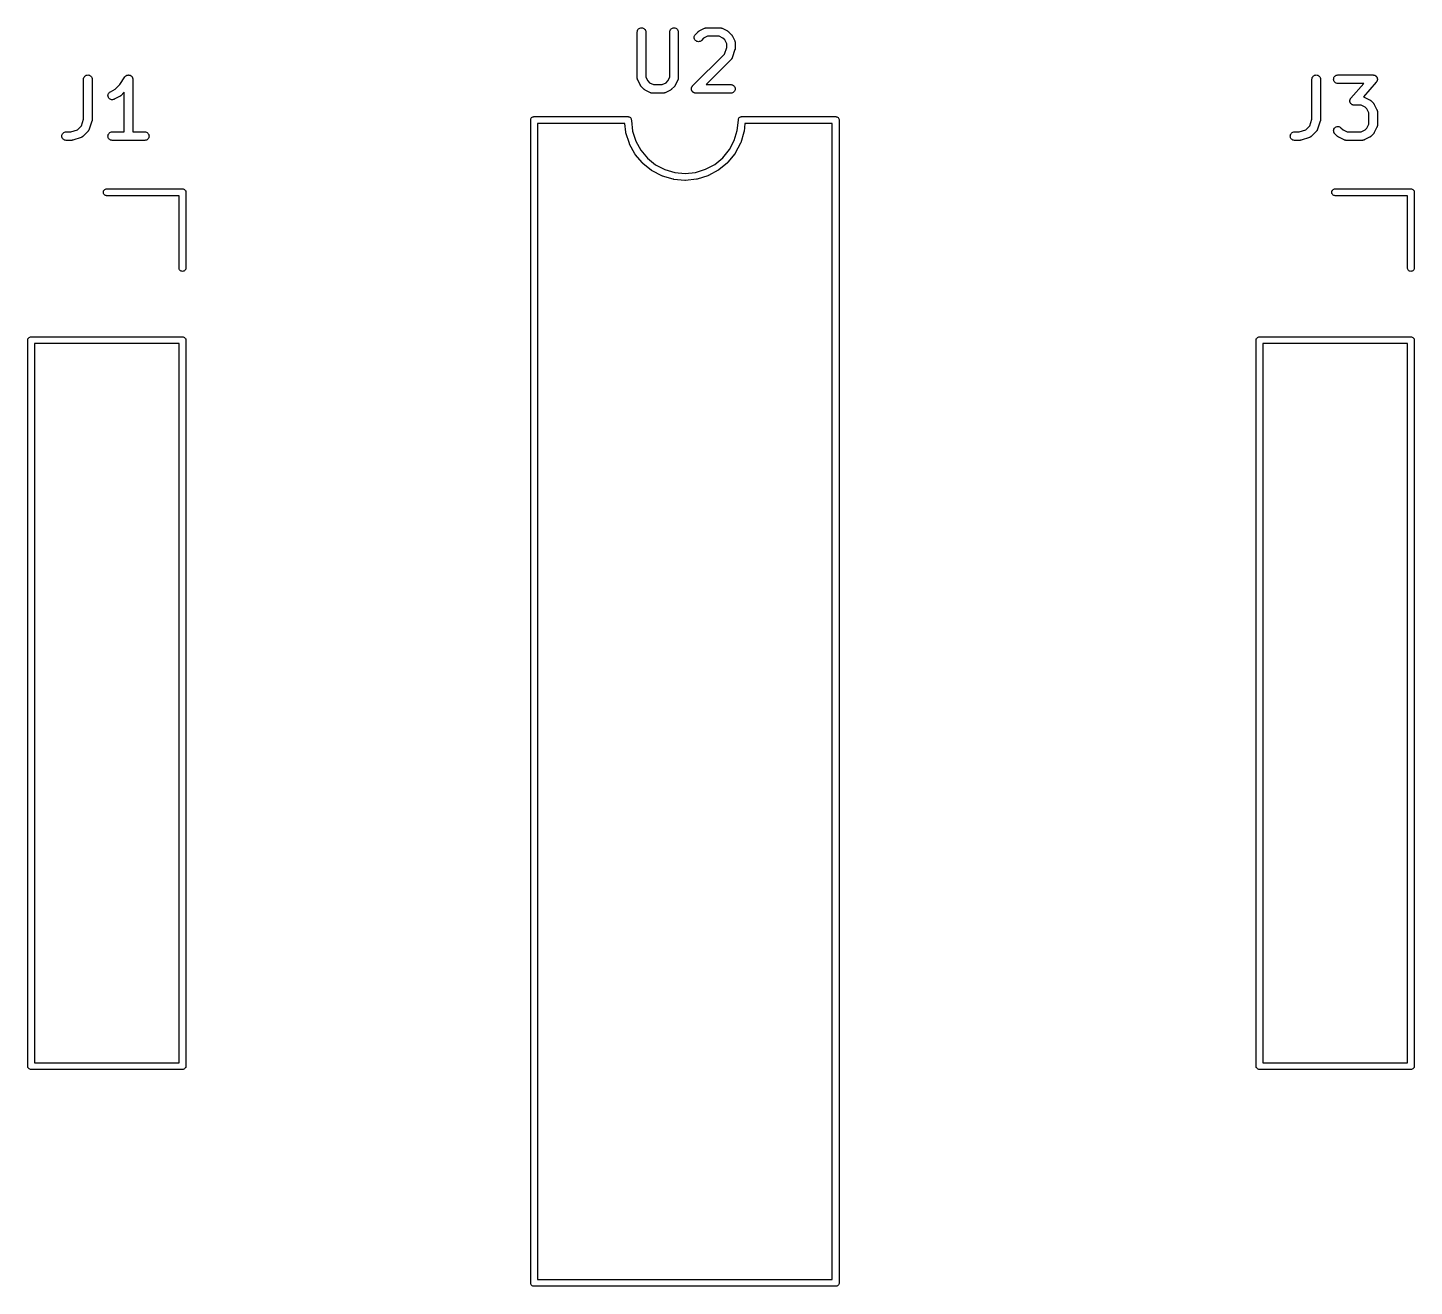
# Model space of a CAD drawing. Extents: x 74.5 to 148.7, y -138.1 to -71.3.
# Drawn here: x 124.34 to 148.71, y -133.47 to -111.35 of the extents above; entities that cross this region are included whole.
import ezdxf

# ---------------------------------------------------------------- set-up
doc = ezdxf.new("R2010")
doc.units = 0
doc.header["$MEASUREMENT"] = 0
doc.layers.add('BLACK', color=7, linetype='CONTINUOUS')

msp = doc.modelspace()

# ---------------------------------------------------------------- linework, layer by layer
at = {"layer": 'BLACK', "linetype": 'CONTINUOUS'}
for p, q in [((135.066, -111.38), (135.076, -111.369)), ((135.076, -111.369), (135.087, -111.36)), ((135.087, -111.36), (135.1, -111.353)), ((135.1, -111.353), (135.114, -111.349)), ((135.114, -111.349), (135.129, -111.347)), ((135.129, -111.347), (135.143, -111.349)), ((135.143, -111.349), (135.157, -111.353)), ((135.157, -111.353), (135.17, -111.36)), ((135.17, -111.36), (135.181, -111.37)), ((135.181, -111.37), (135.191, -111.381)), ((135.638, -111.38), (135.647, -111.369)), ((135.647, -111.369), (135.658, -111.36)), ((135.658, -111.36), (135.671, -111.353)), ((135.671, -111.353), (135.685, -111.349)), ((135.685, -111.349), (135.7, -111.347)), ((135.7, -111.347), (135.715, -111.349)), ((135.715, -111.349), (135.729, -111.353)), ((135.729, -111.353), (135.741, -111.36)), ((135.741, -111.36), (135.753, -111.37)), ((135.753, -111.37), (135.762, -111.381)), ((136.142, -111.403), (136.237, -111.355)), ((136.237, -111.355), (136.238, -111.355)), ((136.238, -111.355), (136.24, -111.354)), ((136.24, -111.354), (136.242, -111.353)), ((136.242, -111.353), (136.247, -111.352)), ((136.247, -111.352), (136.252, -111.35)), ((136.252, -111.35), (136.254, -111.349)), ((136.254, -111.349), (136.256, -111.349)), ((136.256, -111.349), (136.261, -111.348)), ((136.261, -111.348), (136.267, -111.348)), ((136.267, -111.348), (136.269, -111.348)), ((136.269, -111.348), (136.271, -111.347)), ((136.271, -111.347), (136.509, -111.347)), ((136.509, -111.347), (136.51, -111.347)), ((136.51, -111.347), (136.512, -111.348)), ((136.512, -111.348), (136.514, -111.348)), ((136.514, -111.348), (136.52, -111.348)), ((136.52, -111.348), (136.525, -111.349)), ((136.525, -111.349), (136.527, -111.35)), ((136.527, -111.35), (136.529, -111.35)), ((136.529, -111.35), (136.534, -111.352)), ((136.534, -111.352), (136.539, -111.353)), ((136.539, -111.353), (136.541, -111.355)), ((136.541, -111.355), (136.543, -111.355)), ((136.543, -111.355), (136.638, -111.403)), ((135.053, -111.421), (135.055, -111.407)), ((135.053, -111.422), (135.053, -111.421)), ((135.053, -112.232), (135.053, -111.422)), ((135.055, -111.407), (135.059, -111.393)), ((135.059, -111.393), (135.066, -111.38)), ((135.191, -111.381), (135.197, -111.394)), ((135.197, -111.394), (135.202, -111.408)), ((135.202, -111.408), (135.203, -111.422)), ((135.203, -111.422), (135.203, -112.214)), ((135.625, -111.421), (135.626, -111.407)), ((135.625, -111.422), (135.625, -111.421)), ((135.625, -112.214), (135.625, -111.422)), ((135.626, -111.407), (135.631, -111.393)), ((135.631, -111.393), (135.638, -111.38)), ((135.762, -111.381), (135.769, -111.394)), ((135.769, -111.394), (135.773, -111.408)), ((135.773, -111.408), (135.775, -111.422)), ((135.775, -111.422), (135.775, -112.232)), ((136.053, -111.517), (136.055, -111.503)), ((136.054, -111.532), (136.053, -111.517)), ((136.059, -111.546), (136.054, -111.532)), ((136.055, -111.503), (136.059, -111.489)), ((136.059, -111.489), (136.066, -111.476)), ((136.065, -111.559), (136.059, -111.546)), ((136.075, -111.57), (136.065, -111.559)), ((136.066, -111.476), (136.075, -111.465)), ((136.075, -111.465), (136.123, -111.417)), ((136.086, -111.58), (136.075, -111.57)), ((136.099, -111.587), (136.086, -111.58)), ((136.113, -111.591), (136.099, -111.587)), ((136.127, -111.593), (136.113, -111.591)), ((136.123, -111.416), (136.127, -111.414)), ((136.123, -111.417), (136.123, -111.416)), ((136.127, -111.414), (136.13, -111.411)), ((136.142, -111.591), (136.127, -111.593)), ((136.13, -111.411), (136.132, -111.409)), ((136.132, -111.409), (136.135, -111.407)), ((136.135, -111.407), (136.139, -111.405)), ((136.139, -111.405), (136.142, -111.403)), ((136.156, -111.587), (136.142, -111.591)), ((136.169, -111.581), (136.156, -111.587)), ((136.18, -111.571), (136.169, -111.581)), ((136.181, -111.571), (136.18, -111.571)), ((136.22, -111.532), (136.181, -111.571)), ((136.289, -111.497), (136.22, -111.532)), ((136.491, -111.497), (136.289, -111.497)), ((136.56, -111.532), (136.491, -111.497)), ((136.59, -111.562), (136.56, -111.532)), ((136.625, -111.631), (136.59, -111.562)), ((136.638, -111.403), (136.639, -111.403)), ((136.639, -111.403), (136.642, -111.406)), ((136.642, -111.406), (136.646, -111.408)), ((136.646, -111.408), (136.648, -111.41)), ((136.648, -111.41), (136.651, -111.411)), ((136.651, -111.411), (136.654, -111.414)), ((136.654, -111.414), (136.657, -111.417)), ((136.657, -111.417), (136.705, -111.465)), ((136.705, -111.465), (136.706, -111.465)), ((136.706, -111.465), (136.708, -111.469)), ((136.708, -111.469), (136.711, -111.472)), ((136.711, -111.472), (136.713, -111.474)), ((136.713, -111.474), (136.715, -111.477)), ((136.715, -111.477), (136.717, -111.481)), ((136.717, -111.481), (136.719, -111.484)), ((136.719, -111.484), (136.767, -111.579)), ((136.767, -111.579), (136.767, -111.58)), ((136.767, -111.58), (136.768, -111.582)), ((136.768, -111.582), (136.769, -111.584)), ((136.769, -111.584), (136.77, -111.589)), ((136.77, -111.589), (136.772, -111.594)), ((136.772, -111.594), (136.772, -111.596)), ((136.772, -111.596), (136.773, -111.598)), ((136.773, -111.598), (136.774, -111.603)), ((136.774, -111.603), (136.774, -111.608)), ((136.774, -111.608), (136.774, -111.611)), ((136.774, -111.611), (136.775, -111.613)), ((136.775, -111.613), (136.775, -111.708)), ((136.027, -112.369), (136.586, -111.81)), ((136.586, -111.81), (136.625, -111.696)), ((136.625, -111.696), (136.625, -111.631)), ((136.771, -111.732), (136.723, -111.875)), ((136.772, -111.728), (136.771, -111.732)), ((136.773, -111.724), (136.772, -111.728)), ((136.774, -111.718), (136.773, -111.721)), ((136.773, -111.721), (136.773, -111.724)), ((136.775, -111.709), (136.774, -111.713)), ((136.774, -111.713), (136.774, -111.718)), ((136.775, -111.708), (136.775, -111.709)), ((136.705, -111.904), (136.262, -112.347)), ((136.706, -111.902), (136.705, -111.904)), ((136.708, -111.901), (136.706, -111.902)), ((136.711, -111.897), (136.708, -111.901)), ((136.714, -111.893), (136.711, -111.897)), ((136.715, -111.891), (136.714, -111.893)), ((136.717, -111.889), (136.715, -111.891)), ((136.719, -111.884), (136.717, -111.889)), ((136.721, -111.88), (136.719, -111.884)), ((136.722, -111.878), (136.721, -111.88)), ((136.723, -111.876), (136.722, -111.878)), ((136.723, -111.875), (136.723, -111.876)), ((125.322, -112.251), (125.323, -112.237)), ((125.322, -112.252), (125.322, -112.251)), ((125.322, -112.954), (125.322, -112.252)), ((125.323, -112.237), (125.328, -112.223)), ((125.328, -112.223), (125.335, -112.21)), ((125.335, -112.21), (125.344, -112.199)), ((125.344, -112.199), (125.356, -112.19)), ((125.356, -112.19), (125.369, -112.183)), ((125.369, -112.183), (125.383, -112.179)), ((125.383, -112.179), (125.397, -112.177)), ((125.397, -112.177), (125.412, -112.179)), ((125.412, -112.179), (125.426, -112.183)), ((125.426, -112.183), (125.439, -112.19)), ((125.439, -112.19), (125.45, -112.2)), ((125.45, -112.2), (125.459, -112.211)), ((125.459, -112.211), (125.466, -112.224)), ((125.466, -112.224), (125.47, -112.238)), ((125.47, -112.238), (125.472, -112.252)), ((125.472, -112.252), (125.472, -112.967)), ((125.957, -112.347), (126.049, -112.211)), ((126.049, -112.21), (126.054, -112.204)), ((126.049, -112.211), (126.049, -112.21)), ((126.049, -112.21), (126.049, -112.21)), ((126.049, -112.21), (126.049, -112.21)), ((126.049, -112.21), (126.049, -112.21)), ((126.054, -112.204), (126.058, -112.199)), ((126.058, -112.199), (126.059, -112.199)), ((126.059, -112.199), (126.064, -112.194)), ((126.059, -112.199), (126.059, -112.199)), ((126.064, -112.194), (126.07, -112.19)), ((126.07, -112.19), (126.077, -112.186)), ((126.07, -112.19), (126.07, -112.19)), ((126.07, -112.19), (126.07, -112.19)), ((126.077, -112.186), (126.083, -112.183)), ((126.083, -112.183), (126.09, -112.181)), ((126.083, -112.183), (126.083, -112.183)), ((126.083, -112.183), (126.083, -112.183)), ((126.09, -112.181), (126.097, -112.179)), ((126.097, -112.179), (126.104, -112.178)), ((126.097, -112.179), (126.097, -112.179)), ((126.097, -112.179), (126.097, -112.179)), ((126.104, -112.178), (126.111, -112.177)), ((126.111, -112.177), (126.112, -112.177)), ((126.112, -112.177), (126.112, -112.177)), ((126.112, -112.177), (126.119, -112.178)), ((126.119, -112.178), (126.126, -112.179)), ((126.126, -112.179), (126.126, -112.179)), ((126.126, -112.179), (126.126, -112.179)), ((126.126, -112.179), (126.134, -112.181)), ((126.134, -112.181), (126.14, -112.183)), ((126.14, -112.183), (126.14, -112.183)), ((126.14, -112.183), (126.14, -112.183)), ((126.14, -112.183), (126.147, -112.187)), ((126.147, -112.187), (126.153, -112.19)), ((126.153, -112.19), (126.153, -112.19)), ((126.153, -112.19), (126.153, -112.19)), ((126.153, -112.19), (126.159, -112.195)), ((126.159, -112.195), (126.164, -112.2)), ((126.164, -112.2), (126.164, -112.2)), ((126.164, -112.2), (126.164, -112.2)), ((126.164, -112.2), (126.169, -112.206)), ((126.169, -112.206), (126.173, -112.211)), ((126.173, -112.211), (126.173, -112.211)), ((126.173, -112.211), (126.173, -112.211)), ((126.173, -112.211), (126.177, -112.218)), ((126.177, -112.218), (126.18, -112.224)), ((126.18, -112.224), (126.18, -112.224)), ((126.18, -112.224), (126.18, -112.224)), ((126.18, -112.224), (126.182, -112.231)), ((126.182, -112.231), (126.185, -112.238)), ((126.185, -112.238), (126.185, -112.238)), ((126.185, -112.238), (126.185, -112.238)), ((126.185, -112.238), (126.185, -112.245)), ((126.185, -112.245), (126.186, -112.252)), ((126.186, -112.252), (126.186, -113.177)), ((135.053, -112.234), (135.053, -112.232)), ((135.053, -112.236), (135.053, -112.234)), ((135.054, -112.241), (135.053, -112.236)), ((135.055, -112.246), (135.054, -112.241)), ((135.055, -112.249), (135.055, -112.246)), ((135.056, -112.251), (135.055, -112.249)), ((135.057, -112.256), (135.056, -112.251)), ((135.059, -112.26), (135.057, -112.256)), ((135.06, -112.262), (135.059, -112.26)), ((135.061, -112.265), (135.06, -112.262)), ((135.109, -112.361), (135.061, -112.265)), ((135.061, -112.265), (135.061, -112.265)), ((135.203, -112.214), (135.237, -112.283)), ((135.237, -112.283), (135.268, -112.313)), ((135.268, -112.313), (135.336, -112.347)), ((135.491, -112.347), (135.56, -112.313)), ((135.56, -112.313), (135.59, -112.283)), ((135.59, -112.283), (135.625, -112.214)), ((135.767, -112.265), (135.719, -112.361)), ((135.768, -112.261), (135.767, -112.263)), ((135.767, -112.263), (135.767, -112.265)), ((135.77, -112.257), (135.768, -112.261)), ((135.772, -112.252), (135.77, -112.257)), ((135.773, -112.247), (135.772, -112.25)), ((135.772, -112.25), (135.772, -112.252)), ((135.774, -112.237), (135.773, -112.242)), ((135.773, -112.242), (135.773, -112.247)), ((135.775, -112.233), (135.774, -112.235)), ((135.774, -112.235), (135.774, -112.237)), ((135.775, -112.232), (135.775, -112.233)), ((146.912, -112.251), (146.913, -112.237)), ((146.912, -112.252), (146.912, -112.251)), ((146.912, -112.954), (146.912, -112.252)), ((146.913, -112.237), (146.918, -112.223)), ((146.918, -112.223), (146.925, -112.21)), ((146.925, -112.21), (146.934, -112.199)), ((146.934, -112.199), (146.946, -112.19)), ((146.946, -112.19), (146.959, -112.183)), ((146.959, -112.183), (146.973, -112.179)), ((146.973, -112.179), (146.987, -112.177)), ((146.987, -112.177), (147.002, -112.179)), ((147.002, -112.179), (147.016, -112.183)), ((147.016, -112.183), (147.029, -112.19)), ((147.029, -112.19), (147.04, -112.2)), ((147.04, -112.2), (147.049, -112.211)), ((147.049, -112.211), (147.056, -112.224)), ((147.056, -112.224), (147.06, -112.238)), ((147.06, -112.238), (147.062, -112.252)), ((147.062, -112.252), (147.062, -112.967)), ((147.293, -112.252), (147.294, -112.237)), ((147.294, -112.266), (147.293, -112.252)), ((147.294, -112.237), (147.298, -112.223)), ((147.298, -112.28), (147.294, -112.266)), ((147.298, -112.223), (147.305, -112.21)), ((147.305, -112.293), (147.298, -112.28)), ((147.305, -112.21), (147.315, -112.199)), ((147.314, -112.305), (147.305, -112.293)), ((147.325, -112.314), (147.314, -112.305)), ((147.315, -112.199), (147.326, -112.19)), ((147.338, -112.321), (147.325, -112.314)), ((147.326, -112.19), (147.339, -112.183)), ((147.352, -112.326), (147.338, -112.321)), ((147.339, -112.183), (147.353, -112.179)), ((147.367, -112.327), (147.352, -112.326)), ((147.353, -112.179), (147.368, -112.177)), ((147.368, -112.327), (147.367, -112.327)), ((147.368, -112.177), (147.987, -112.177)), ((147.821, -112.327), (147.368, -112.327)), ((147.597, -112.584), (147.821, -112.327)), ((148.043, -112.302), (147.816, -112.561)), ((147.987, -112.177), (147.988, -112.177)), ((147.988, -112.177), (147.992, -112.178)), ((147.992, -112.178), (147.997, -112.178)), ((147.997, -112.178), (148, -112.179)), ((148, -112.179), (148.002, -112.179)), ((148.002, -112.179), (148.007, -112.18)), ((148.007, -112.18), (148.011, -112.182)), ((148.011, -112.182), (148.014, -112.183)), ((148.014, -112.183), (148.016, -112.183)), ((148.016, -112.183), (148.02, -112.186)), ((148.02, -112.186), (148.025, -112.188)), ((148.025, -112.188), (148.027, -112.189)), ((148.027, -112.189), (148.029, -112.19)), ((148.029, -112.19), (148.033, -112.194)), ((148.033, -112.194), (148.036, -112.196)), ((148.036, -112.196), (148.038, -112.198)), ((148.038, -112.198), (148.04, -112.2)), ((148.04, -112.2), (148.043, -112.204)), ((148.043, -112.204), (148.046, -112.207)), ((148.046, -112.298), (148.043, -112.302)), ((148.046, -112.207), (148.048, -112.209)), ((148.049, -112.294), (148.046, -112.298)), ((148.048, -112.209), (148.049, -112.211)), ((148.049, -112.211), (148.052, -112.215)), ((148.05, -112.292), (148.049, -112.294)), ((148.052, -112.29), (148.05, -112.292)), ((148.052, -112.215), (148.054, -112.219)), ((148.054, -112.286), (148.052, -112.29)), ((148.054, -112.219), (148.055, -112.222)), ((148.056, -112.281), (148.054, -112.286)), ((148.055, -112.222), (148.056, -112.224)), ((148.056, -112.224), (148.058, -112.229)), ((148.057, -112.279), (148.056, -112.281)), ((148.058, -112.277), (148.057, -112.279)), ((148.058, -112.229), (148.059, -112.233)), ((148.059, -112.272), (148.058, -112.277)), ((148.059, -112.233), (148.06, -112.236)), ((148.06, -112.267), (148.059, -112.272)), ((148.06, -112.236), (148.06, -112.238)), ((148.06, -112.238), (148.061, -112.243)), ((148.061, -112.262), (148.06, -112.265)), ((148.06, -112.265), (148.06, -112.267)), ((148.061, -112.243), (148.062, -112.248)), ((148.062, -112.248), (148.061, -112.25)), ((148.061, -112.25), (148.062, -112.253)), ((148.062, -112.253), (148.061, -112.258)), ((148.061, -112.258), (148.061, -112.262)), ((125.75, -112.543), (125.751, -112.528)), ((125.753, -112.557), (125.75, -112.543)), ((125.751, -112.528), (125.754, -112.514)), ((125.758, -112.571), (125.753, -112.557)), ((125.754, -112.514), (125.76, -112.501)), ((125.766, -112.584), (125.758, -112.571)), ((125.76, -112.501), (125.769, -112.489)), ((125.776, -112.594), (125.766, -112.584)), ((125.769, -112.489), (125.779, -112.479)), ((125.779, -112.479), (125.792, -112.471)), ((125.792, -112.471), (125.876, -112.429)), ((125.954, -112.558), (125.859, -112.605)), ((125.876, -112.429), (125.957, -112.347)), ((125.958, -112.555), (125.954, -112.558)), ((125.961, -112.553), (125.958, -112.555)), ((125.964, -112.551), (125.961, -112.553)), ((125.966, -112.55), (125.964, -112.551)), ((125.969, -112.547), (125.966, -112.55)), ((125.973, -112.544), (125.969, -112.547)), ((125.974, -112.544), (125.973, -112.544)), ((126.036, -112.481), (125.974, -112.544)), ((126.036, -113.177), (126.036, -112.481)), ((135.111, -112.364), (135.109, -112.361)), ((135.113, -112.368), (135.111, -112.364)), ((135.115, -112.37), (135.113, -112.368)), ((135.116, -112.373), (135.115, -112.37)), ((135.119, -112.376), (135.116, -112.373)), ((135.122, -112.379), (135.119, -112.376)), ((135.123, -112.38), (135.122, -112.379)), ((135.17, -112.428), (135.123, -112.38)), ((135.174, -112.43), (135.17, -112.428)), ((135.177, -112.433), (135.174, -112.43)), ((135.179, -112.435), (135.177, -112.433)), ((135.182, -112.437), (135.179, -112.435)), ((135.185, -112.439), (135.182, -112.437)), ((135.189, -112.441), (135.185, -112.439)), ((135.19, -112.442), (135.189, -112.441)), ((135.285, -112.489), (135.19, -112.442)), ((135.287, -112.49), (135.285, -112.489)), ((135.289, -112.491), (135.287, -112.49)), ((135.294, -112.493), (135.289, -112.491)), ((135.299, -112.495), (135.294, -112.493)), ((135.301, -112.495), (135.299, -112.495)), ((135.303, -112.496), (135.301, -112.495)), ((135.308, -112.496), (135.303, -112.496)), ((135.313, -112.497), (135.308, -112.496)), ((135.315, -112.497), (135.313, -112.497)), ((135.318, -112.497), (135.315, -112.497)), ((135.319, -112.497), (135.318, -112.497)), ((135.509, -112.497), (135.319, -112.497)), ((135.336, -112.347), (135.491, -112.347)), ((135.511, -112.497), (135.509, -112.497)), ((135.513, -112.497), (135.511, -112.497)), ((135.519, -112.496), (135.513, -112.497)), ((135.524, -112.496), (135.519, -112.496)), ((135.526, -112.495), (135.524, -112.496)), ((135.528, -112.495), (135.526, -112.495)), ((135.533, -112.493), (135.528, -112.495)), ((135.538, -112.492), (135.533, -112.493)), ((135.54, -112.491), (135.538, -112.492)), ((135.542, -112.49), (135.54, -112.491)), ((135.543, -112.489), (135.542, -112.49)), ((135.638, -112.442), (135.543, -112.489)), ((135.641, -112.44), (135.638, -112.442)), ((135.645, -112.438), (135.641, -112.44)), ((135.648, -112.436), (135.645, -112.438)), ((135.65, -112.434), (135.648, -112.436)), ((135.653, -112.431), (135.65, -112.434)), ((135.657, -112.429), (135.653, -112.431)), ((135.705, -112.38), (135.657, -112.428)), ((135.657, -112.428), (135.657, -112.429)), ((135.708, -112.377), (135.705, -112.38)), ((135.711, -112.374), (135.708, -112.377)), ((135.712, -112.371), (135.711, -112.374)), ((135.714, -112.369), (135.712, -112.371)), ((135.716, -112.365), (135.714, -112.369)), ((135.719, -112.362), (135.716, -112.365)), ((135.719, -112.361), (135.719, -112.362)), ((136.005, -112.422), (136.006, -112.415)), ((136.006, -112.429), (136.005, -112.422)), ((136.005, -112.422), (136.005, -112.422)), ((136.005, -112.422), (136.005, -112.422)), ((136.006, -112.415), (136.007, -112.408)), ((136.007, -112.436), (136.006, -112.429)), ((136.007, -112.407), (136.009, -112.4)), ((136.007, -112.408), (136.007, -112.407)), ((136.007, -112.407), (136.007, -112.407)), ((136.007, -112.437), (136.007, -112.436)), ((136.009, -112.444), (136.007, -112.437)), ((136.007, -112.437), (136.007, -112.437)), ((136.009, -112.4), (136.011, -112.394)), ((136.011, -112.45), (136.009, -112.444)), ((136.011, -112.393), (136.015, -112.387)), ((136.011, -112.394), (136.011, -112.393)), ((136.011, -112.393), (136.011, -112.393)), ((136.011, -112.451), (136.011, -112.45)), ((136.014, -112.457), (136.011, -112.451)), ((136.011, -112.451), (136.011, -112.451)), ((136.018, -112.463), (136.014, -112.457)), ((136.015, -112.387), (136.018, -112.381)), ((136.018, -112.38), (136.023, -112.375)), ((136.018, -112.381), (136.018, -112.38)), ((136.018, -112.381), (136.018, -112.381)), ((136.018, -112.464), (136.018, -112.463)), ((136.022, -112.469), (136.018, -112.464)), ((136.018, -112.464), (136.018, -112.464)), ((136.027, -112.475), (136.022, -112.469)), ((136.023, -112.375), (136.027, -112.369)), ((136.033, -112.48), (136.027, -112.475)), ((136.027, -112.475), (136.027, -112.475)), ((136.027, -112.475), (136.027, -112.475)), ((136.038, -112.484), (136.033, -112.48)), ((136.045, -112.488), (136.038, -112.484)), ((136.038, -112.484), (136.038, -112.484)), ((136.038, -112.484), (136.038, -112.484)), ((136.051, -112.491), (136.045, -112.488)), ((136.058, -112.494), (136.051, -112.491)), ((136.051, -112.491), (136.051, -112.491)), ((136.051, -112.491), (136.051, -112.491)), ((136.065, -112.496), (136.058, -112.494)), ((136.072, -112.497), (136.065, -112.496)), ((136.065, -112.496), (136.065, -112.496)), ((136.065, -112.496), (136.065, -112.496)), ((136.079, -112.497), (136.072, -112.497)), ((136.08, -112.497), (136.079, -112.497)), ((136.7, -112.497), (136.08, -112.497)), ((136.08, -112.497), (136.08, -112.497)), ((136.08, -112.497), (136.08, -112.497)), ((136.08, -112.497), (136.08, -112.497)), ((136.262, -112.347), (136.7, -112.347)), ((136.7, -112.347), (136.701, -112.347)), ((136.714, -112.496), (136.7, -112.497)), ((136.701, -112.347), (136.715, -112.349)), ((136.728, -112.492), (136.714, -112.496)), ((136.715, -112.349), (136.729, -112.353)), ((136.741, -112.485), (136.728, -112.492)), ((136.729, -112.353), (136.742, -112.36)), ((136.752, -112.476), (136.741, -112.485)), ((136.742, -112.36), (136.753, -112.37)), ((136.762, -112.464), (136.752, -112.476)), ((136.753, -112.37), (136.762, -112.381)), ((136.762, -112.381), (136.769, -112.394)), ((136.769, -112.451), (136.762, -112.464)), ((136.769, -112.394), (136.773, -112.408)), ((136.773, -112.437), (136.769, -112.451)), ((136.773, -112.408), (136.775, -112.423)), ((136.775, -112.423), (136.773, -112.437)), ((147.591, -112.591), (147.594, -112.588)), ((147.594, -112.588), (147.597, -112.584)), ((147.816, -112.561), (147.821, -112.563)), ((147.821, -112.563), (147.826, -112.564)), ((147.826, -112.564), (147.828, -112.565)), ((147.828, -112.565), (147.83, -112.566)), ((147.83, -112.566), (147.925, -112.614)), ((125.787, -112.603), (125.776, -112.594)), ((125.801, -112.609), (125.787, -112.603)), ((125.815, -112.612), (125.801, -112.609)), ((125.83, -112.613), (125.815, -112.612)), ((125.844, -112.611), (125.83, -112.613)), ((125.858, -112.606), (125.844, -112.611)), ((125.859, -112.605), (125.858, -112.606)), ((147.578, -112.633), (147.579, -112.628)), ((147.579, -112.635), (147.578, -112.633)), ((147.578, -112.638), (147.579, -112.635)), ((147.579, -112.643), (147.578, -112.638)), ((147.579, -112.623), (147.58, -112.621)), ((147.579, -112.628), (147.579, -112.623)), ((147.58, -112.647), (147.579, -112.643)), ((147.58, -112.618), (147.581, -112.614)), ((147.58, -112.621), (147.58, -112.618)), ((147.58, -112.65), (147.58, -112.647)), ((147.581, -112.653), (147.58, -112.65)), ((147.581, -112.614), (147.582, -112.609)), ((147.582, -112.657), (147.581, -112.653)), ((147.582, -112.609), (147.583, -112.607)), ((147.584, -112.661), (147.582, -112.657)), ((147.583, -112.607), (147.584, -112.604)), ((147.584, -112.604), (147.586, -112.6)), ((147.585, -112.664), (147.584, -112.661)), ((147.586, -112.666), (147.585, -112.664)), ((147.586, -112.6), (147.588, -112.596)), ((147.588, -112.67), (147.586, -112.666)), ((147.588, -112.596), (147.59, -112.594)), ((147.591, -112.674), (147.588, -112.67)), ((147.59, -112.594), (147.591, -112.591)), ((147.592, -112.676), (147.591, -112.674)), ((147.594, -112.679), (147.592, -112.676)), ((147.597, -112.682), (147.594, -112.679)), ((147.6, -112.686), (147.597, -112.682)), ((147.602, -112.687), (147.6, -112.686)), ((147.604, -112.689), (147.602, -112.687)), ((147.607, -112.692), (147.604, -112.689)), ((147.611, -112.695), (147.607, -112.692)), ((147.613, -112.696), (147.611, -112.695)), ((147.615, -112.698), (147.613, -112.696)), ((147.62, -112.7), (147.615, -112.698)), ((147.624, -112.702), (147.62, -112.7)), ((147.626, -112.703), (147.624, -112.702)), ((147.629, -112.704), (147.626, -112.703)), ((147.633, -112.705), (147.629, -112.704)), ((147.638, -112.707), (147.633, -112.705)), ((147.64, -112.707), (147.638, -112.707)), ((147.643, -112.708), (147.64, -112.707)), ((147.648, -112.708), (147.643, -112.708)), ((147.652, -112.708), (147.648, -112.708)), ((147.653, -112.708), (147.652, -112.708)), ((147.778, -112.708), (147.653, -112.708)), ((147.847, -112.743), (147.778, -112.708)), ((147.877, -112.773), (147.847, -112.743)), ((147.912, -112.842), (147.877, -112.773)), ((147.925, -112.614), (147.926, -112.614)), ((147.926, -112.614), (147.929, -112.617)), ((147.929, -112.617), (147.933, -112.619)), ((147.933, -112.619), (147.936, -112.621)), ((147.936, -112.621), (147.938, -112.622)), ((147.938, -112.622), (147.941, -112.625)), ((147.941, -112.625), (147.944, -112.628)), ((147.944, -112.628), (147.992, -112.676)), ((147.992, -112.676), (147.993, -112.676)), ((147.993, -112.676), (147.995, -112.68)), ((147.995, -112.68), (147.998, -112.683)), ((147.998, -112.683), (148, -112.685)), ((148, -112.685), (148.002, -112.688)), ((148.002, -112.688), (148.004, -112.691)), ((148.004, -112.691), (148.006, -112.695)), ((148.006, -112.695), (148.054, -112.79)), ((148.054, -112.79), (148.054, -112.791)), ((148.054, -112.791), (148.055, -112.793)), ((148.055, -112.793), (148.056, -112.795)), ((148.056, -112.795), (148.057, -112.8)), ((148.057, -112.8), (148.059, -112.805)), ((148.059, -112.805), (148.06, -112.807)), ((148.06, -112.807), (148.06, -112.809)), ((148.06, -112.809), (148.061, -112.814)), ((148.061, -112.814), (148.062, -112.819)), ((148.062, -112.819), (148.061, -112.822)), ((148.061, -112.822), (148.062, -112.824)), ((148.062, -112.824), (148.062, -113.062)), ((125.213, -113.139), (125.283, -113.069)), ((125.283, -113.069), (125.322, -112.954)), ((125.468, -112.99), (125.42, -113.133)), ((125.469, -112.986), (125.468, -112.99)), ((125.47, -112.982), (125.469, -112.986)), ((125.471, -112.976), (125.47, -112.979)), ((125.47, -112.979), (125.47, -112.982)), ((125.472, -112.968), (125.471, -112.972)), ((125.471, -112.972), (125.471, -112.976)), ((125.472, -112.967), (125.472, -112.968)), ((133.18, -112.97), (133.181, -112.958)), ((133.18, -112.973), (133.18, -112.97)), ((133.18, -133.407), (133.18, -112.973)), ((133.181, -112.958), (133.184, -112.947)), ((133.184, -112.947), (133.19, -112.937)), ((133.19, -112.937), (133.197, -112.927)), ((133.197, -112.927), (133.207, -112.92)), ((133.207, -112.92), (133.217, -112.914)), ((133.217, -112.914), (133.228, -112.911)), ((133.228, -112.911), (133.237, -112.91)), ((133.237, -112.91), (133.24, -112.91)), ((133.24, -112.91), (133.243, -112.91)), ((133.243, -112.91), (134.893, -112.91)), ((133.3, -113.03), (133.3, -133.35)), ((134.835, -113.03), (133.3, -113.03)), ((134.852, -113.185), (134.835, -113.03)), ((134.893, -112.91), (134.902, -112.911)), ((134.902, -112.911), (134.913, -112.914)), ((134.913, -112.914), (134.923, -112.92)), ((134.923, -112.92), (134.933, -112.927)), ((134.933, -112.927), (134.94, -112.937)), ((134.94, -112.937), (134.946, -112.947)), ((134.946, -112.947), (134.949, -112.958)), ((134.949, -112.958), (134.95, -112.97)), ((134.95, -112.97), (134.95, -112.973)), ((134.95, -112.973), (134.95, -112.98)), ((134.95, -112.98), (134.971, -113.165)), ((136.812, -113.153), (136.83, -112.97)), ((136.83, -112.97), (136.831, -112.958)), ((136.83, -112.97), (136.83, -112.97)), ((136.831, -112.958), (136.834, -112.947)), ((136.834, -112.947), (136.84, -112.937)), ((136.84, -112.937), (136.847, -112.927)), ((136.847, -112.927), (136.857, -112.92)), ((136.857, -112.92), (136.867, -112.914)), ((136.867, -112.914), (136.878, -112.911)), ((136.878, -112.911), (136.887, -112.91)), ((136.887, -112.91), (138.537, -112.91)), ((136.944, -113.03), (136.931, -113.17)), ((138.48, -113.03), (136.944, -113.03)), ((138.48, -133.35), (138.48, -113.03)), ((138.537, -112.91), (138.54, -112.91)), ((138.54, -112.91), (138.543, -112.91)), ((138.543, -112.91), (138.552, -112.911)), ((138.552, -112.911), (138.563, -112.914)), ((138.563, -112.914), (138.573, -112.92)), ((138.573, -112.92), (138.583, -112.927)), ((138.583, -112.927), (138.59, -112.937)), ((138.59, -112.937), (138.596, -112.947)), ((138.596, -112.947), (138.599, -112.958)), ((138.599, -112.958), (138.6, -112.966)), ((138.6, -112.966), (138.6, -112.97)), ((138.6, -112.97), (138.6, -112.973)), ((138.6, -112.973), (138.6, -133.407)), ((146.803, -113.139), (146.873, -113.069)), ((146.873, -113.069), (146.912, -112.954)), ((147.058, -112.99), (147.01, -113.133)), ((147.059, -112.986), (147.058, -112.99)), ((147.06, -112.982), (147.059, -112.986)), ((147.061, -112.976), (147.06, -112.979)), ((147.06, -112.979), (147.06, -112.982)), ((147.062, -112.968), (147.061, -112.972)), ((147.061, -112.972), (147.061, -112.976)), ((147.062, -112.967), (147.062, -112.968)), ((147.877, -113.113), (147.912, -113.044)), ((147.912, -113.044), (147.912, -112.842)), ((148.061, -113.072), (148.06, -113.077)), ((148.062, -113.063), (148.061, -113.065)), ((148.061, -113.065), (148.061, -113.067)), ((148.061, -113.067), (148.061, -113.072)), ((148.062, -113.062), (148.062, -113.063)), ((124.941, -113.252), (124.942, -113.237)), ((124.942, -113.266), (124.941, -113.252)), ((124.942, -113.237), (124.947, -113.223)), ((124.946, -113.28), (124.942, -113.266)), ((124.953, -113.293), (124.946, -113.28)), ((124.947, -113.223), (124.954, -113.21)), ((124.962, -113.305), (124.953, -113.293)), ((124.954, -113.21), (124.963, -113.199)), ((124.973, -113.314), (124.962, -113.305)), ((124.963, -113.199), (124.974, -113.19)), ((124.986, -113.321), (124.973, -113.314)), ((124.974, -113.19), (124.987, -113.183)), ((124.987, -113.183), (125.001, -113.179)), ((125.001, -113.179), (125.016, -113.177)), ((125.016, -113.177), (125.099, -113.177)), ((125.099, -113.177), (125.213, -113.139)), ((125.278, -113.276), (125.135, -113.324)), ((125.28, -113.275), (125.278, -113.276)), ((125.282, -113.274), (125.28, -113.275)), ((125.286, -113.272), (125.282, -113.274)), ((125.291, -113.27), (125.286, -113.272)), ((125.293, -113.269), (125.291, -113.27)), ((125.295, -113.268), (125.293, -113.269)), ((125.299, -113.264), (125.295, -113.268)), ((125.303, -113.262), (125.299, -113.264)), ((125.304, -113.26), (125.303, -113.262)), ((125.306, -113.259), (125.304, -113.26)), ((125.307, -113.258), (125.306, -113.259)), ((125.402, -113.163), (125.307, -113.258)), ((125.403, -113.161), (125.402, -113.163)), ((125.405, -113.159), (125.403, -113.161)), ((125.408, -113.155), (125.405, -113.159)), ((125.411, -113.151), (125.408, -113.155)), ((125.412, -113.149), (125.411, -113.151)), ((125.414, -113.148), (125.412, -113.149)), ((125.416, -113.143), (125.414, -113.148)), ((125.418, -113.138), (125.416, -113.143)), ((125.419, -113.136), (125.418, -113.138)), ((125.42, -113.134), (125.419, -113.136)), ((125.42, -113.133), (125.42, -113.134)), ((125.75, -113.252), (125.752, -113.237)), ((125.752, -113.266), (125.75, -113.252)), ((125.752, -113.237), (125.756, -113.223)), ((125.756, -113.28), (125.752, -113.266)), ((125.756, -113.223), (125.763, -113.21)), ((125.762, -113.293), (125.756, -113.28)), ((125.772, -113.305), (125.762, -113.293)), ((125.763, -113.21), (125.772, -113.199)), ((125.772, -113.199), (125.784, -113.19)), ((125.783, -113.314), (125.772, -113.305)), ((125.796, -113.321), (125.783, -113.314)), ((125.784, -113.19), (125.797, -113.183)), ((125.797, -113.183), (125.811, -113.179)), ((125.811, -113.179), (125.825, -113.177)), ((125.825, -113.177), (126.036, -113.177)), ((126.186, -113.177), (126.397, -113.177)), ((126.397, -113.177), (126.398, -113.177)), ((126.398, -113.177), (126.412, -113.179)), ((126.412, -113.179), (126.426, -113.183)), ((126.438, -113.315), (126.425, -113.322)), ((126.426, -113.183), (126.439, -113.19)), ((126.45, -113.306), (126.438, -113.315)), ((126.439, -113.19), (126.45, -113.2)), ((126.45, -113.2), (126.459, -113.211)), ((126.459, -113.294), (126.45, -113.306)), ((126.459, -113.211), (126.466, -113.224)), ((126.466, -113.281), (126.459, -113.294)), ((126.466, -113.224), (126.47, -113.238)), ((126.47, -113.267), (126.466, -113.281)), ((126.47, -113.238), (126.472, -113.253)), ((126.472, -113.253), (126.47, -113.267)), ((134.853, -113.19), (134.852, -113.185)), ((134.854, -113.195), (134.853, -113.19)), ((134.855, -113.196), (134.854, -113.195)), ((134.914, -113.382), (134.855, -113.196)), ((134.971, -113.165), (135.026, -113.34)), ((136.759, -113.328), (136.812, -113.153)), ((136.928, -113.182), (136.872, -113.368)), ((136.929, -113.176), (136.928, -113.182)), ((136.931, -113.171), (136.929, -113.176)), ((136.931, -113.17), (136.931, -113.171)), ((146.531, -113.252), (146.532, -113.237)), ((146.532, -113.266), (146.531, -113.252)), ((146.532, -113.237), (146.537, -113.223)), ((146.536, -113.28), (146.532, -113.266)), ((146.543, -113.293), (146.536, -113.28)), ((146.537, -113.223), (146.544, -113.21)), ((146.552, -113.305), (146.543, -113.293)), ((146.544, -113.21), (146.553, -113.199)), ((146.563, -113.314), (146.552, -113.305)), ((146.553, -113.199), (146.564, -113.19)), ((146.576, -113.321), (146.563, -113.314)), ((146.564, -113.19), (146.577, -113.183)), ((146.577, -113.183), (146.591, -113.179)), ((146.591, -113.179), (146.606, -113.177)), ((146.606, -113.177), (146.689, -113.177)), ((146.689, -113.177), (146.803, -113.139)), ((146.868, -113.276), (146.725, -113.324)), ((146.87, -113.275), (146.868, -113.276)), ((146.872, -113.274), (146.87, -113.275)), ((146.876, -113.272), (146.872, -113.274)), ((146.881, -113.27), (146.876, -113.272)), ((146.883, -113.269), (146.881, -113.27)), ((146.885, -113.268), (146.883, -113.269)), ((146.889, -113.264), (146.885, -113.268)), ((146.893, -113.262), (146.889, -113.264)), ((146.894, -113.26), (146.893, -113.262)), ((146.896, -113.259), (146.894, -113.26)), ((146.897, -113.258), (146.896, -113.259)), ((146.992, -113.163), (146.897, -113.258)), ((146.993, -113.161), (146.992, -113.163)), ((146.995, -113.159), (146.993, -113.161)), ((146.998, -113.155), (146.995, -113.159)), ((147.001, -113.151), (146.998, -113.155)), ((147.002, -113.149), (147.001, -113.151)), ((147.004, -113.148), (147.002, -113.149)), ((147.006, -113.143), (147.004, -113.148)), ((147.008, -113.138), (147.006, -113.143)), ((147.009, -113.136), (147.008, -113.138)), ((147.01, -113.134), (147.009, -113.136)), ((147.01, -113.133), (147.01, -113.134)), ((147.293, -113.156), (147.294, -113.142)), ((147.294, -113.171), (147.293, -113.156)), ((147.294, -113.142), (147.299, -113.128)), ((147.298, -113.185), (147.294, -113.171)), ((147.305, -113.198), (147.298, -113.185)), ((147.299, -113.128), (147.306, -113.115)), ((147.314, -113.209), (147.305, -113.198)), ((147.306, -113.115), (147.315, -113.104)), ((147.315, -113.21), (147.314, -113.209)), ((147.315, -113.104), (147.326, -113.095)), ((147.362, -113.258), (147.315, -113.21)), ((147.326, -113.095), (147.339, -113.088)), ((147.339, -113.088), (147.353, -113.084)), ((147.353, -113.084), (147.368, -113.082)), ((147.365, -113.26), (147.362, -113.258)), ((147.368, -113.263), (147.365, -113.26)), ((147.368, -113.082), (147.382, -113.084)), ((147.371, -113.265), (147.368, -113.263)), ((147.374, -113.267), (147.371, -113.265)), ((147.377, -113.269), (147.374, -113.267)), ((147.381, -113.271), (147.377, -113.269)), ((147.382, -113.272), (147.381, -113.271)), ((147.382, -113.084), (147.396, -113.088)), ((147.477, -113.319), (147.382, -113.272)), ((147.396, -113.088), (147.409, -113.095)), ((147.409, -113.095), (147.421, -113.104)), ((147.421, -113.104), (147.46, -113.143)), ((147.46, -113.143), (147.528, -113.177)), ((147.479, -113.32), (147.477, -113.319)), ((147.481, -113.321), (147.479, -113.32)), ((147.528, -113.177), (147.778, -113.177)), ((147.778, -113.177), (147.847, -113.143)), ((147.829, -113.32), (147.827, -113.321)), ((147.83, -113.319), (147.829, -113.32)), ((147.925, -113.272), (147.83, -113.319)), ((147.847, -113.143), (147.877, -113.113)), ((147.929, -113.27), (147.925, -113.272)), ((147.932, -113.268), (147.929, -113.27)), ((147.935, -113.266), (147.932, -113.268)), ((147.937, -113.264), (147.935, -113.266)), ((147.94, -113.261), (147.937, -113.264)), ((147.944, -113.259), (147.94, -113.261)), ((147.992, -113.21), (147.944, -113.258)), ((147.944, -113.258), (147.944, -113.259)), ((147.995, -113.207), (147.992, -113.21)), ((147.998, -113.204), (147.995, -113.207)), ((147.999, -113.201), (147.998, -113.204)), ((148.001, -113.199), (147.999, -113.201)), ((148.003, -113.195), (148.001, -113.199)), ((148.006, -113.192), (148.003, -113.195)), ((148.054, -113.095), (148.006, -113.191)), ((148.006, -113.191), (148.006, -113.192)), ((148.055, -113.093), (148.054, -113.095)), ((148.056, -113.091), (148.055, -113.093)), ((148.057, -113.087), (148.056, -113.091)), ((148.059, -113.082), (148.057, -113.087)), ((148.06, -113.077), (148.059, -113.08)), ((148.059, -113.08), (148.059, -113.082)), ((125, -113.326), (124.986, -113.321)), ((125.015, -113.327), (125, -113.326)), ((125.016, -113.327), (125.015, -113.327)), ((125.111, -113.327), (125.016, -113.327)), ((125.115, -113.327), (125.111, -113.327)), ((125.119, -113.327), (125.115, -113.327)), ((125.122, -113.326), (125.119, -113.327)), ((125.126, -113.326), (125.122, -113.326)), ((125.13, -113.325), (125.126, -113.326)), ((125.134, -113.324), (125.13, -113.325)), ((125.135, -113.324), (125.134, -113.324)), ((125.81, -113.326), (125.796, -113.321)), ((125.824, -113.327), (125.81, -113.326)), ((125.825, -113.327), (125.824, -113.327)), ((126.397, -113.327), (125.825, -113.327)), ((126.411, -113.326), (126.397, -113.327)), ((126.425, -113.322), (126.411, -113.326)), ((134.916, -113.387), (134.914, -113.382)), ((134.918, -113.392), (134.916, -113.387)), ((134.918, -113.393), (134.918, -113.392)), ((135.012, -113.564), (134.918, -113.393)), ((135.015, -113.568), (135.012, -113.564)), ((135.026, -113.34), (135.115, -113.501)), ((135.115, -113.501), (135.233, -113.641)), ((136.557, -113.632), (136.673, -113.49)), ((136.769, -113.561), (136.646, -113.713)), ((136.673, -113.49), (136.759, -113.328)), ((136.772, -113.557), (136.769, -113.561)), ((136.775, -113.552), (136.772, -113.557)), ((136.776, -113.552), (136.775, -113.552)), ((136.868, -113.379), (136.776, -113.552)), ((136.87, -113.374), (136.868, -113.379)), ((136.872, -113.369), (136.87, -113.374)), ((136.872, -113.368), (136.872, -113.369)), ((146.59, -113.326), (146.576, -113.321)), ((146.605, -113.327), (146.59, -113.326)), ((146.606, -113.327), (146.605, -113.327)), ((146.701, -113.327), (146.606, -113.327)), ((146.705, -113.327), (146.701, -113.327)), ((146.709, -113.327), (146.705, -113.327)), ((146.712, -113.326), (146.709, -113.327)), ((146.716, -113.326), (146.712, -113.326)), ((146.72, -113.325), (146.716, -113.326)), ((146.724, -113.324), (146.72, -113.325)), ((146.725, -113.324), (146.724, -113.324)), ((147.486, -113.323), (147.481, -113.321)), ((147.491, -113.325), (147.486, -113.323)), ((147.493, -113.325), (147.491, -113.325)), ((147.495, -113.326), (147.493, -113.325)), ((147.5, -113.326), (147.495, -113.326)), ((147.505, -113.327), (147.5, -113.326)), ((147.507, -113.327), (147.505, -113.327)), ((147.509, -113.327), (147.507, -113.327)), ((147.51, -113.327), (147.509, -113.327)), ((147.796, -113.327), (147.51, -113.327)), ((147.798, -113.327), (147.796, -113.327)), ((147.801, -113.327), (147.798, -113.327)), ((147.806, -113.326), (147.801, -113.327)), ((147.811, -113.326), (147.806, -113.326)), ((147.813, -113.325), (147.811, -113.326)), ((147.815, -113.325), (147.813, -113.325)), ((147.82, -113.323), (147.815, -113.325)), ((147.825, -113.322), (147.82, -113.323)), ((147.827, -113.321), (147.825, -113.322)), ((135.018, -113.573), (135.015, -113.568)), ((135.019, -113.574), (135.018, -113.573)), ((135.144, -113.723), (135.019, -113.574)), ((135.148, -113.727), (135.144, -113.723)), ((135.152, -113.731), (135.148, -113.727)), ((135.153, -113.731), (135.152, -113.731)), ((135.305, -113.854), (135.153, -113.731)), ((135.233, -113.641), (135.375, -113.756)), ((135.375, -113.756), (135.538, -113.841)), ((136.254, -113.836), (136.415, -113.749)), ((136.415, -113.749), (136.557, -113.632)), ((136.638, -113.721), (136.487, -113.845)), ((136.642, -113.717), (136.638, -113.721)), ((136.646, -113.713), (136.642, -113.717)), ((136.646, -113.713), (136.646, -113.713)), ((135.309, -113.856), (135.305, -113.854)), ((135.314, -113.86), (135.309, -113.856)), ((135.315, -113.86), (135.314, -113.86)), ((135.488, -113.95), (135.315, -113.86)), ((135.493, -113.952), (135.488, -113.95)), ((135.498, -113.955), (135.493, -113.952)), ((135.686, -114.01), (135.498, -113.955)), ((135.498, -113.955), (135.498, -113.955)), ((135.538, -113.841), (135.714, -113.893)), ((135.691, -114.011), (135.686, -114.01)), ((135.696, -114.012), (135.691, -114.011)), ((135.697, -114.012), (135.696, -114.012)), ((135.892, -114.03), (135.697, -114.012)), ((135.714, -113.893), (135.897, -113.91)), ((135.897, -114.03), (135.892, -114.03)), ((135.897, -113.91), (136.079, -113.891)), ((135.902, -114.03), (135.897, -114.03)), ((135.903, -114.03), (135.902, -114.03)), ((136.097, -114.009), (135.903, -114.03)), ((136.079, -113.891), (136.254, -113.836)), ((136.103, -114.008), (136.097, -114.009)), ((136.108, -114.007), (136.103, -114.008)), ((136.109, -114.007), (136.108, -114.007)), ((136.295, -113.949), (136.109, -114.007)), ((136.3, -113.947), (136.295, -113.949)), ((136.305, -113.945), (136.3, -113.947)), ((136.306, -113.945), (136.305, -113.945)), ((136.478, -113.852), (136.306, -113.945)), ((136.482, -113.849), (136.478, -113.852)), ((136.487, -113.846), (136.482, -113.849)), ((136.487, -113.845), (136.487, -113.846)), ((125.67, -114.24), (125.671, -114.228)), ((125.671, -114.252), (125.67, -114.24)), ((125.671, -114.228), (125.674, -114.217)), ((125.674, -114.263), (125.671, -114.252)), ((125.674, -114.217), (125.68, -114.207)), ((125.68, -114.273), (125.674, -114.263)), ((125.68, -114.207), (125.687, -114.197)), ((125.687, -114.283), (125.68, -114.273)), ((125.687, -114.197), (125.697, -114.19)), ((125.697, -114.29), (125.687, -114.283)), ((125.697, -114.19), (125.707, -114.184)), ((125.707, -114.296), (125.697, -114.29)), ((125.707, -114.184), (125.718, -114.181)), ((125.718, -114.181), (125.727, -114.18)), ((125.727, -114.18), (127.057, -114.18)), ((127.057, -114.18), (127.06, -114.18)), ((127.06, -114.18), (127.063, -114.18)), ((127.063, -114.18), (127.063, -114.18)), ((127.063, -114.18), (127.072, -114.181)), ((127.072, -114.181), (127.083, -114.184)), ((127.083, -114.184), (127.093, -114.19)), ((127.093, -114.19), (127.103, -114.197)), ((127.103, -114.197), (127.11, -114.207)), ((127.11, -114.207), (127.116, -114.217)), ((127.116, -114.217), (127.119, -114.228)), ((127.119, -114.228), (127.12, -114.24)), ((127.12, -114.24), (127.12, -114.243)), ((127.12, -114.243), (127.12, -115.573)), ((147.26, -114.24), (147.261, -114.228)), ((147.261, -114.252), (147.26, -114.24)), ((147.261, -114.228), (147.264, -114.217)), ((147.264, -114.263), (147.261, -114.252)), ((147.264, -114.217), (147.27, -114.207)), ((147.27, -114.273), (147.264, -114.263)), ((147.27, -114.207), (147.277, -114.197)), ((147.277, -114.283), (147.27, -114.273)), ((147.277, -114.197), (147.287, -114.19)), ((147.287, -114.29), (147.277, -114.283)), ((147.287, -114.19), (147.297, -114.184)), ((147.297, -114.296), (147.287, -114.29)), ((147.297, -114.184), (147.308, -114.181)), ((147.308, -114.181), (147.317, -114.18)), ((147.317, -114.18), (148.647, -114.18)), ((148.647, -114.18), (148.65, -114.18)), ((148.65, -114.18), (148.653, -114.18)), ((148.653, -114.18), (148.653, -114.18)), ((148.653, -114.18), (148.662, -114.181)), ((148.662, -114.181), (148.673, -114.184)), ((148.673, -114.184), (148.683, -114.19)), ((148.683, -114.19), (148.693, -114.197)), ((148.693, -114.197), (148.7, -114.207)), ((148.7, -114.207), (148.706, -114.217)), ((148.706, -114.217), (148.709, -114.228)), ((148.709, -114.228), (148.71, -114.24)), ((148.71, -114.24), (148.71, -114.243)), ((148.71, -114.243), (148.71, -115.573)), ((125.718, -114.299), (125.707, -114.296)), ((125.727, -114.3), (125.718, -114.299)), ((127, -114.3), (125.727, -114.3)), ((127, -115.573), (127, -114.3)), ((147.308, -114.299), (147.297, -114.296)), ((147.317, -114.3), (147.308, -114.299)), ((148.59, -114.3), (147.317, -114.3)), ((148.59, -115.573), (148.59, -114.3)), ((127.001, -115.582), (127, -115.573)), ((127.004, -115.593), (127.001, -115.582)), ((127.01, -115.603), (127.004, -115.593)), ((127.017, -115.613), (127.01, -115.603)), ((127.027, -115.62), (127.017, -115.613)), ((127.037, -115.626), (127.027, -115.62)), ((127.048, -115.629), (127.037, -115.626)), ((127.06, -115.63), (127.048, -115.629)), ((127.072, -115.629), (127.06, -115.63)), ((127.083, -115.626), (127.072, -115.629)), ((127.093, -115.62), (127.083, -115.626)), ((127.103, -115.613), (127.093, -115.62)), ((127.11, -115.603), (127.103, -115.613)), ((127.116, -115.593), (127.11, -115.603)), ((127.119, -115.582), (127.116, -115.593)), ((127.12, -115.573), (127.119, -115.582)), ((148.591, -115.582), (148.59, -115.573)), ((148.594, -115.593), (148.591, -115.582)), ((148.6, -115.603), (148.594, -115.593)), ((148.607, -115.613), (148.6, -115.603)), ((148.617, -115.62), (148.607, -115.613)), ((148.627, -115.626), (148.617, -115.62)), ((148.638, -115.629), (148.627, -115.626)), ((148.65, -115.63), (148.638, -115.629)), ((148.662, -115.629), (148.65, -115.63)), ((148.673, -115.626), (148.662, -115.629)), ((148.683, -115.62), (148.673, -115.626)), ((148.693, -115.613), (148.683, -115.62)), ((148.7, -115.603), (148.693, -115.613)), ((148.706, -115.593), (148.7, -115.603)), ((148.709, -115.582), (148.706, -115.593)), ((148.71, -115.573), (148.709, -115.582)), ((124.34, -116.84), (124.341, -116.828)), ((124.34, -116.843), (124.34, -116.84)), ((124.34, -129.597), (124.34, -116.843)), ((124.341, -116.828), (124.344, -116.817)), ((124.344, -116.817), (124.35, -116.807)), ((124.35, -116.807), (124.357, -116.797)), ((124.357, -116.797), (124.367, -116.79)), ((124.367, -116.79), (124.377, -116.784)), ((124.377, -116.784), (124.388, -116.781)), ((124.388, -116.781), (124.397, -116.78)), ((124.397, -116.78), (124.4, -116.78)), ((124.4, -116.78), (124.403, -116.78)), ((124.403, -116.78), (127.057, -116.78)), ((124.46, -116.9), (124.46, -129.54)), ((127, -116.9), (124.46, -116.9)), ((127, -129.54), (127, -116.9)), ((127.057, -116.78), (127.06, -116.78)), ((127.06, -116.78), (127.063, -116.78)), ((127.063, -116.78), (127.063, -116.78)), ((127.063, -116.78), (127.072, -116.781)), ((127.072, -116.781), (127.083, -116.784)), ((127.083, -116.784), (127.093, -116.79)), ((127.093, -116.79), (127.103, -116.797)), ((127.103, -116.797), (127.11, -116.807)), ((127.11, -116.807), (127.116, -116.817)), ((127.116, -116.817), (127.119, -116.828)), ((127.119, -116.828), (127.12, -116.84)), ((127.12, -116.84), (127.12, -116.843)), ((127.12, -116.843), (127.12, -129.597)), ((145.93, -116.84), (145.931, -116.828)), ((145.93, -116.843), (145.93, -116.84)), ((145.93, -129.597), (145.93, -116.843)), ((145.931, -116.828), (145.934, -116.817)), ((145.934, -116.817), (145.94, -116.807)), ((145.94, -116.807), (145.947, -116.797)), ((145.947, -116.797), (145.957, -116.79)), ((145.957, -116.79), (145.967, -116.784)), ((145.967, -116.784), (145.978, -116.781)), ((145.978, -116.781), (145.987, -116.78)), ((145.987, -116.78), (145.99, -116.78)), ((145.99, -116.78), (145.993, -116.78)), ((145.993, -116.78), (148.647, -116.78)), ((146.05, -116.9), (146.05, -129.54)), ((148.59, -116.9), (146.05, -116.9)), ((148.59, -129.54), (148.59, -116.9)), ((148.647, -116.78), (148.65, -116.78)), ((148.65, -116.78), (148.653, -116.78)), ((148.653, -116.78), (148.653, -116.78)), ((148.653, -116.78), (148.662, -116.781)), ((148.662, -116.781), (148.673, -116.784)), ((148.673, -116.784), (148.683, -116.79)), ((148.683, -116.79), (148.693, -116.797)), ((148.693, -116.797), (148.7, -116.807)), ((148.7, -116.807), (148.706, -116.817)), ((148.706, -116.817), (148.709, -116.828)), ((148.709, -116.828), (148.71, -116.84)), ((148.71, -116.84), (148.71, -116.843)), ((148.71, -116.843), (148.71, -129.597)), ((124.34, -129.6), (124.34, -129.597)), ((124.341, -129.612), (124.34, -129.6)), ((124.344, -129.623), (124.341, -129.612)), ((124.35, -129.633), (124.344, -129.623)), ((124.357, -129.643), (124.35, -129.633)), ((124.367, -129.65), (124.357, -129.643)), ((124.46, -129.54), (127, -129.54)), ((127.103, -129.643), (127.093, -129.65)), ((127.11, -129.633), (127.103, -129.643)), ((127.116, -129.623), (127.11, -129.633)), ((127.119, -129.612), (127.116, -129.623)), ((127.12, -129.603), (127.119, -129.612)), ((127.12, -129.597), (127.12, -129.6)), ((127.12, -129.6), (127.12, -129.603)), ((145.93, -129.6), (145.93, -129.597)), ((145.931, -129.612), (145.93, -129.6)), ((145.934, -129.623), (145.931, -129.612)), ((145.94, -129.633), (145.934, -129.623)), ((145.947, -129.643), (145.94, -129.633)), ((145.957, -129.65), (145.947, -129.643)), ((146.05, -129.54), (148.59, -129.54)), ((148.693, -129.643), (148.683, -129.65)), ((148.7, -129.633), (148.693, -129.643)), ((148.706, -129.623), (148.7, -129.633)), ((148.709, -129.612), (148.706, -129.623)), ((148.71, -129.603), (148.709, -129.612)), ((148.71, -129.597), (148.71, -129.6)), ((148.71, -129.6), (148.71, -129.603)), ((124.377, -129.656), (124.367, -129.65)), ((124.388, -129.659), (124.377, -129.656)), ((124.397, -129.66), (124.388, -129.659)), ((124.4, -129.66), (124.397, -129.66)), ((124.397, -129.66), (124.397, -129.66)), ((124.403, -129.66), (124.4, -129.66)), ((127.057, -129.66), (124.403, -129.66)), ((127.06, -129.66), (127.057, -129.66)), ((127.072, -129.659), (127.06, -129.66)), ((127.083, -129.656), (127.072, -129.659)), ((127.093, -129.65), (127.083, -129.656)), ((145.967, -129.656), (145.957, -129.65)), ((145.978, -129.659), (145.967, -129.656)), ((145.987, -129.66), (145.978, -129.659)), ((145.99, -129.66), (145.987, -129.66)), ((145.987, -129.66), (145.987, -129.66)), ((145.993, -129.66), (145.99, -129.66)), ((148.647, -129.66), (145.993, -129.66)), ((148.65, -129.66), (148.647, -129.66)), ((148.662, -129.659), (148.65, -129.66)), ((148.673, -129.656), (148.662, -129.659)), ((148.683, -129.65), (148.673, -129.656)), ((133.18, -133.41), (133.18, -133.407)), ((133.181, -133.422), (133.18, -133.41)), ((133.184, -133.433), (133.181, -133.422)), ((133.19, -133.443), (133.184, -133.433)), ((133.197, -133.453), (133.19, -133.443)), ((133.207, -133.46), (133.197, -133.453)), ((133.217, -133.466), (133.207, -133.46)), ((133.228, -133.469), (133.217, -133.466)), ((133.237, -133.47), (133.228, -133.469)), ((133.24, -133.47), (133.237, -133.47)), ((133.237, -133.47), (133.237, -133.47)), ((133.243, -133.47), (133.24, -133.47)), ((138.537, -133.47), (133.243, -133.47)), ((133.3, -133.35), (138.48, -133.35)), ((138.54, -133.47), (138.537, -133.47)), ((138.543, -133.47), (138.54, -133.47)), ((138.552, -133.469), (138.543, -133.47)), ((138.543, -133.47), (138.543, -133.47)), ((138.563, -133.466), (138.552, -133.469)), ((138.573, -133.46), (138.563, -133.466)), ((138.583, -133.453), (138.573, -133.46)), ((138.59, -133.443), (138.583, -133.453)), ((138.596, -133.433), (138.59, -133.443)), ((138.599, -133.422), (138.596, -133.433)), ((138.6, -133.41), (138.599, -133.422)), ((138.6, -133.407), (138.6, -133.41))]:
    msp.add_line(p, q, dxfattribs=at)

doc.saveas('drawing.dxf')
